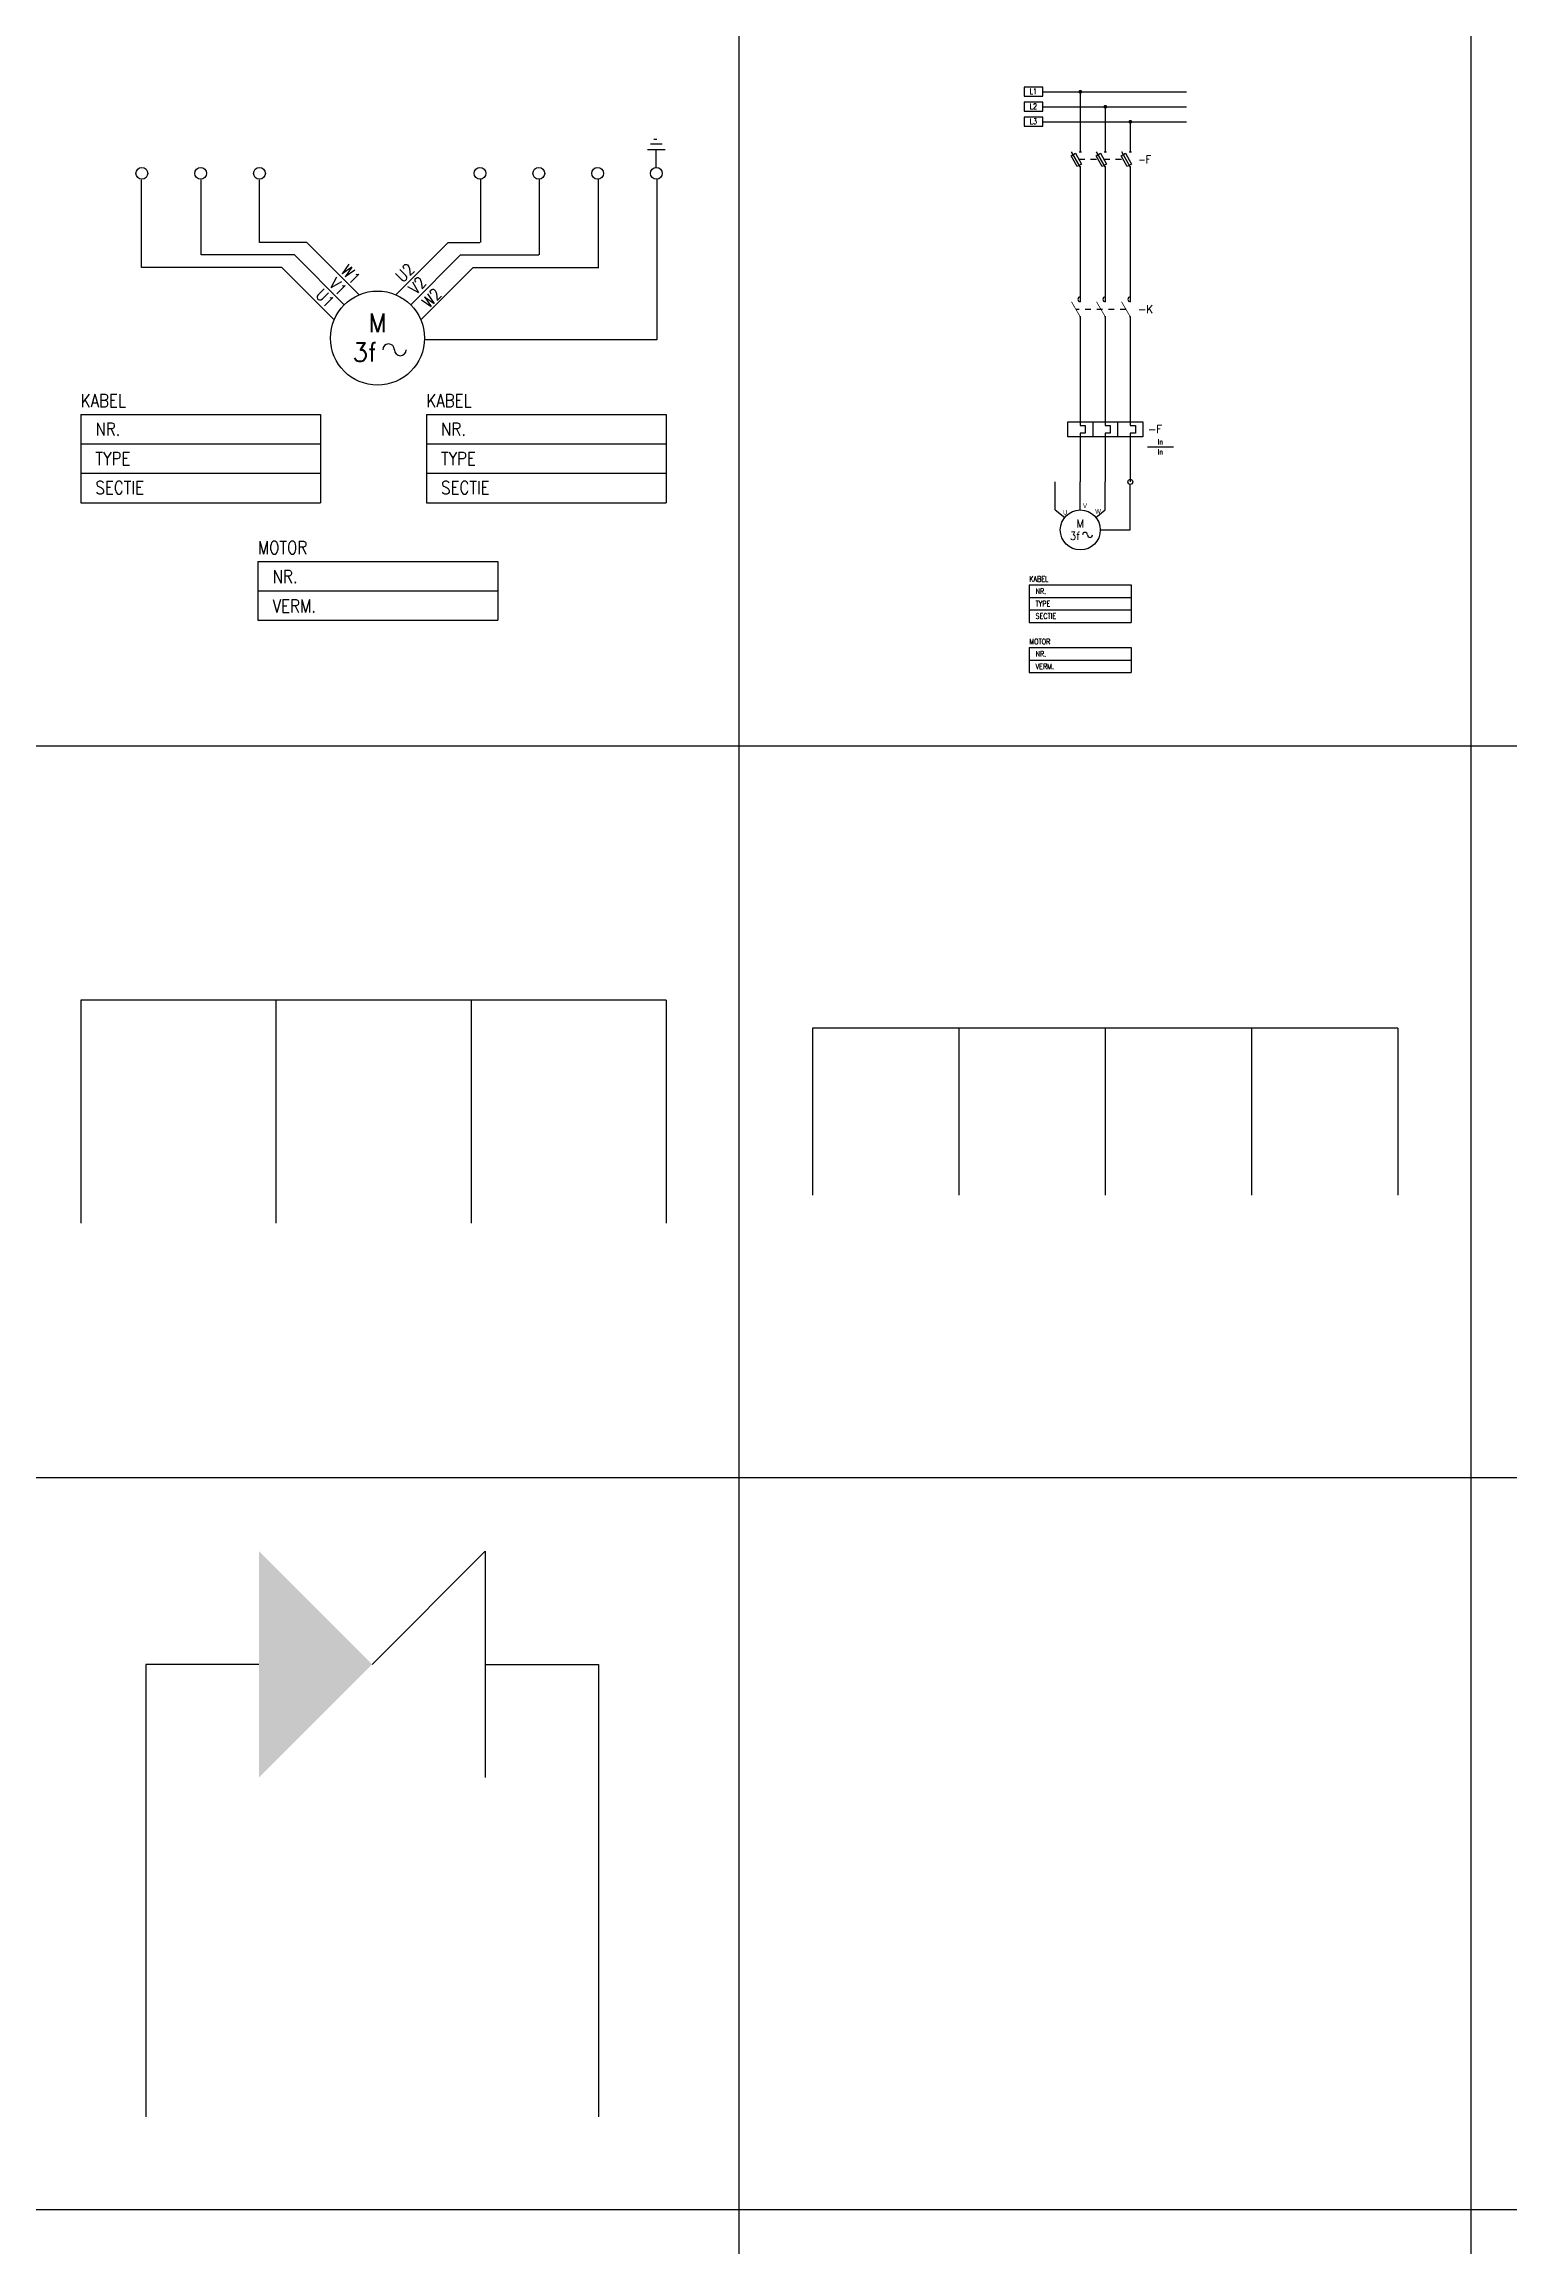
# Model space of a CAD drawing. Extents: x -6 to 410, y -3 to 290.
# Drawn here: x 50.62 to 75.64, y 109.37 to 146.99 of the extents above; entities that cross this region are included whole.
import ezdxf
from ezdxf.enums import TextEntityAlignment as Align

# ---------------------------------------------------------------- set-up
doc = ezdxf.new("R2010")
doc.units = 0
doc.linetypes.add('DASHED', pattern=[18.75, 12.5, -6.25])
doc.linetypes.add('HIDDEN', pattern=[0.375, 0.25, -0.125])
doc.layers.get('0').update_dxf_attribs({"linetype": 'CONTINUOUS'})
for name, color, linetype in [('1', 7, 'CONTINUOUS'), ('10', 1, 'DASHED'), ('11', 3, 'DASHED'), ('12', 2, 'DASHED'), ('3', 4, 'CONTINUOUS'), ('C', 7, 'CONTINUOUS'), ('GRID', 9, 'CONTINUOUS'), ('SYMB', 7, 'CONTINUOUS')]:
    doc.layers.add(name, color=color, linetype=linetype)
doc.styles.add('DINY', font='SIMPLEX', dxfattribs={"width": 0.95})
doc.styles.add('ROMANS', font='ROMANS', dxfattribs={"width": 0.85})

# ---------------------------------------------------------------- blocks, each defined once
blk = doc.blocks.new('MOT2SNC')
at = {"layer": '1'}
for p, q in [((-20.34, -38), (20.44, -38)), ((-20.34, -38), (-20.34, -48)), ((20.44, -38), (20.44, -48)), ((-20.34, -43), (20.44, -43)), ((-20.34, -48), (20.44, -48))]:
    blk.add_line(p, q, dxfattribs=at)
for centre, start, end in [((1.88, -2), 0, 180), ((3.88, -2), 180, 0)]:
    blk.add_arc(centre, 1, start, end, dxfattribs=at)
at = {"layer": '3'}
blk.add_circle((0, 0), 8, dxfattribs=at)
at = {"layer": '1', "style": 'DINY', "width": 0.95}
blk.add_text('M', height=3.2, dxfattribs=at).set_placement((0, 1), align=Align.CENTER)
at = {"layer": '1'}
for s, height, style, width, p in [('3f', 3.2, 'DINY', 0.95, (-4.22, -4)), ('MOTOR', 2.2, 'ROMANS', 0.85, (-20.35, -36.73)), ('NR.', 2.2, 'ROMANS', 0.85, (-17.84, -41.66)), ('VERM.', 2.2, 'ROMANS', 0.85, (-17.84, -46.67))]:
    blk.add_text(s, height=height, dxfattribs=dict(at, style=style, width=width)).set_placement(p)
at = {"layer": '1', "style": 'ROMANS', "width": 0.85}
for tag, p in [('VERBR_NR', (-2.33, -41.81)), ('VERMOGEN', (0.98, -46.64))]:
    blk.add_attdef(tag, p, '', height=2.2, dxfattribs=at)
blk = doc.blocks.new('MOT2SNL')
at = {"layer": '1'}
for p, q in [((-40.11, 12.02), (-40.11, 26.91)), ((-30.01, 14.14), (-30.01, 26.91)), ((-20.05, 16.26), (-20.05, 26.91)), ((-12.02, 16.26), (-20.05, 16.26)), ((-3.12, 7.37), (-12.02, 16.26)), ((-16.26, 12.02), (-40.11, 12.02)), ((-14.14, 14.14), (-30.01, 14.14)), ((-7.37, 3.12), (-16.26, 12.02)), ((-5.66, 5.66), (-14.14, 14.14)), ((-50.46, -13), (-9.68, -13)), ((-50.46, -13), (-50.46, -28)), ((-9.68, -13), (-9.68, -28)), ((-50.46, -18), (-9.68, -18)), ((-50.46, -23), (-9.68, -23)), ((-50.46, -28), (-9.68, -28))]:
    blk.add_line(p, q, dxfattribs=at)
for centre in [(-40.07, 28.01), (-30.07, 28.01), (-20.07, 28.01)]:
    blk.add_circle(centre, 1, dxfattribs=at)
at = {"layer": '1', "style": 'ROMANS', "width": 0.85}
for s, p in [('W1', (-6.38, 11.27)), ('U1', (-10.7, 7.18)), ('V1', (-8.41, 9.01))]:
    blk.add_text(s, height=2, rotation=315, dxfattribs=at).set_placement(p)
for s, p in [('KABEL', (-50.47, -11.73)), ('NR.', (-47.96, -16.6)), ('TYPE', (-47.96, -21.59)), ('SECTIE', (-47.96, -26.53))]:
    blk.add_text(s, height=2.2, dxfattribs=at).set_placement(p)
for tag, p in [('KABELNR', (-34.69, -16.8)), ('TYPE', (-34.89, -21.8)), ('SECTIE', (-34.89, -26.55))]:
    blk.add_attdef(tag, p, '', height=2.2, dxfattribs=at)
at = {"layer": '10', "style": 'ROMANS', "width": 0.85}
blk.add_attdef('MATCODE', text='', height=2.2, dxfattribs=at).set_placement((-42.15, 28.87), align=Align.RIGHT)
for tag, p in [('T1', (-38.37, 29.05)), ('T2', (-28.47, 28.83)), ('T3', (-18.57, 28.83))]:
    blk.add_attdef(tag, p, '', height=2.2, dxfattribs=at)
blk = doc.blocks.new('MOT2SNR')
at = {"layer": '1'}
for p, q in [((46.98, 33.8), (47.51, 33.8)), ((48.91, 32.03), (45.91, 32.03)), ((46.41, 33.03), (48.41, 33.03)), ((47.41, 29.03), (47.41, 32.03)), ((17.5, 27.01), (17.5, 16.25)), ((27.5, 27.01), (27.5, 14.14)), ((37.5, 27.01), (37.5, 11.9)), ((47.5, 27.01), (47.5, -0.32)), ((3.12, 7.37), (12.02, 16.26)), ((12.02, 16.26), (17.43, 16.26)), ((5.66, 5.66), (14.14, 14.14)), ((7.37, 3.12), (16.26, 12.02)), ((14.14, 14.14), (27.43, 14.14)), ((16.26, 12.02), (37.43, 12.02)), ((47.5, -0.32), (8.15, -0.32)), ((8.31, -13), (8.31, -28)), ((8.31, -13), (49.08, -13)), ((49.08, -13), (49.08, -28)), ((8.31, -18), (49.08, -18)), ((8.31, -23), (49.08, -23)), ((8.31, -28), (49.08, -28))]:
    blk.add_line(p, q, dxfattribs=at)
for centre in [(17.43, 28.01), (27.43, 28.01), (37.43, 28.01), (47.43, 28.01)]:
    blk.add_circle(centre, 1, dxfattribs=at)
at = {"layer": '1', "style": 'ROMANS', "width": 0.85}
for s, p in [('U2', (4.29, 9.33)), ('V2', (6.49, 7.29)), ('W2', (8.78, 5))]:
    blk.add_text(s, height=2, rotation=45, dxfattribs=at).set_placement(p)
for s, p in [('KABEL', (8.3, -11.73)), ('NR.', (10.81, -16.6)), ('TYPE', (10.81, -21.59)), ('SECTIE', (10.81, -26.53))]:
    blk.add_text(s, height=2.2, dxfattribs=at).set_placement(p)
for tag, p in [('KABELNR', (23.47, -16.8)), ('TYPE', (24.09, -21.8)), ('SECTIE', (23.88, -26.55))]:
    blk.add_attdef(tag, p, '', height=2.2, dxfattribs=at)
at = {"layer": '10', "style": 'ROMANS', "width": 0.85}
for tag, p in [('T1', (19.24, 28.83)), ('T2', (28.97, 28.83)), ('T3', (39.05, 28.83)), ('T4', (49.49, 28.83))]:
    blk.add_attdef(tag, p, '', height=2.2, dxfattribs=at)
blk = doc.blocks.new('MOTOR2SN')
for name in ['MOT2SNR', 'MOT2SNL', 'MOT2SNC']:
    blk.add_blockref(name, (0, 0))
at = {"flags": 1}
blk.add_attdef('SYMBTYPE', (0, 0), '', height=0.2, dxfattribs=at)
blk = doc.blocks.new('DOP')
at = {"layer": '1', "const_width": 0.7}
blk.add_lwpolyline([(-0.4, 0, 1), (0.4, 0, 1)], format="xyb", close=True, dxfattribs=at)
at = {"flags": 1}
blk.add_attdef('SYMBTYPE', (0, 0), '', height=0.2, dxfattribs=at)
blk = doc.blocks.new('MOTOR')
at = {"layer": '1'}
for p, q in [((-30, -11.2), (-30, 0)), ((-20, -11.2), (-20, 0)), ((-10, -11.2), (-10, 0)), ((0, -19.2), (0, -1)), ((-30, -11.2), (-26.25, -14.2)), ((-13.75, -14.2), (-10, -11.2)), ((-12, -19.2), (0, -19.2)), ((-40.39, -41.2), (0.39, -41.2)), ((-40.39, -41.2), (-40.39, -56.2)), ((0.39, -41.2), (0.39, -56.2)), ((-40.39, -46.2), (0.39, -46.2)), ((-40.39, -51.2), (0.39, -51.2)), ((-40.39, -56.2), (0.39, -56.2)), ((-40.39, -66.2), (0.39, -66.2)), ((-40.39, -66.2), (-40.39, -76.2)), ((0.39, -66.2), (0.39, -76.2)), ((-40.39, -71.2), (0.39, -71.2)), ((-40.39, -76.2), (0.39, -76.2))]:
    blk.add_line(p, q, dxfattribs=at)
blk.add_circle((0, 0), 1, dxfattribs=at)
for centre, start, end in [((-18.12, -21.2), 0, 180), ((-16.12, -21.2), 180, 0)]:
    blk.add_arc(centre, 1, start, end, dxfattribs=at)
at = {"layer": '3'}
blk.add_circle((-20, -19.2), 8, dxfattribs=at)
at = {"flags": 1}
blk.add_attdef('SYMBTYPE', (-10.02, 0.97), '', height=0.2, dxfattribs=at)
at = {"layer": '1', "width": 0.85}
for s, p in [('V', (-18.95, -10.41)), ('U', (-26.89, -13.04)), ('W', (-14.05, -12.68))]:
    blk.add_text(s, height=1.8, dxfattribs=at).set_placement(p)
at = {"layer": '1', "style": 'DINY', "width": 0.95}
blk.add_text('M', height=3.2, dxfattribs=at).set_placement((-20, -18.2), align=Align.CENTER)
at = {"layer": '1'}
for s, height, style, width, p in [('3f', 3.2, 'DINY', 0.95, (-24.22, -23.2)), ('KABEL', 2.2, 'ROMANS', 0.85, (-40.4, -39.93)), ('NR.', 2.2, 'ROMANS', 0.85, (-37.89, -44.8)), ('TYPE', 2.2, 'ROMANS', 0.85, (-37.89, -49.79)), ('SECTIE', 2.2, 'ROMANS', 0.85, (-37.89, -54.73)), ('MOTOR', 2.2, 'ROMANS', 0.85, (-40.4, -64.93)), ('NR.', 2.2, 'ROMANS', 0.85, (-37.89, -69.86)), ('VERM.', 2.2, 'ROMANS', 0.85, (-37.89, -74.87))]:
    blk.add_text(s, height=height, dxfattribs=dict(at, style=style, width=width)).set_placement(p)
at = {"layer": '1', "width": 0.85}
for tag, p in [('KABELNR', (-12.11, -44.89)), ('SECTIE', (-12.11, -54.89)), ('TYPE', (-12.11, -49.89)), ('VERBR_NR', (-12.11, -69.89)), ('VERMOGEN', (-12.11, -74.89))]:
    blk.add_attdef(tag, text='', height=2.2, dxfattribs=at).set_placement(p, align=Align.CENTER)
at = {"layer": '10', "width": 0.85}
blk.add_attdef('T1', (1.52, 1.08), '', height=2.2, dxfattribs=at)
blk = doc.blocks.new('THERMIEK')
at = {"layer": '1'}
for p, q in [((-25, 6), (5, 6)), ((-25, 0), (-25, 6)), ((5, 0), (-25, 0)), ((-20, 6), (-20, 4.5)), ((-20, 4.5), (-18, 4.5)), ((-18, 1.5), (-20, 1.5)), ((-20, 1.5), (-20, 0)), ((-18, 4.5), (-18, 1.5)), ((-15, 6), (-15, 0)), ((-10, 6), (-10, 4.5)), ((-10, 4.5), (-8, 4.5)), ((-8, 1.5), (-10, 1.5)), ((-10, 1.5), (-10, 0)), ((-8, 4.5), (-8, 1.5)), ((-5, 0), (-5, 6)), ((0, 6), (0, 4.5)), ((0, 4.5), (2, 4.5)), ((2, 1.5), (0, 1.5)), ((0, 1.5), (0, 0)), ((2, 4.5), (2, 1.5)), ((5, 6), (5, 0)), ((6.8, -4), (17.2, -4))]:
    blk.add_line(p, q, dxfattribs=at)
at = {"layer": 'C', "color": 1}
blk.add_point((-20, 6), dxfattribs=at)
at = {"layer": 'C', "color": 2}
blk.add_point((-20, 0), dxfattribs=at)
at = {"layer": 'C', "color": 3}
blk.add_point((-10, 6), dxfattribs=at)
at = {"layer": 'C', "color": 4}
blk.add_point((-10, 0), dxfattribs=at)
at = {"layer": 'C', "color": 5}
blk.add_point((0, 6), dxfattribs=at)
at = {"layer": 'C', "color": 6}
blk.add_point((0, 0), dxfattribs=at)
at = {"flags": 1}
blk.add_attdef('SYMBTYPE', (0, 0), '', height=0.2, dxfattribs=at)
at = {"layer": '1', "style": 'ROMANS', "width": 0.85}
for tag, p in [('NOMINALESTROOM', (12, -2)), ('INSTELBEREIK', (12, -6))]:
    blk.add_attdef(tag, text='', height=2.2, dxfattribs=at).set_placement(p, align=Align.MIDDLE)
at = {"layer": '10', "style": 'DINY', "width": 0.95}
for tag, p in [('T6', (-22, 7)), ('T5', (-12, 7)), ('T4', (-2, 7)), ('T3', (-22, -3)), ('T2', (-12, -3)), ('T1', (-2, -3))]:
    blk.add_attdef(tag, text='', height=2.2, dxfattribs=at).set_placement(p, align=Align.RIGHT)
at = {"layer": '11', "style": 'ROMANS', "width": 0.85}
blk.add_attdef('LOCCODE', (7.4, 6.74), '', height=3.2, dxfattribs=at)
at = {"layer": '12', "style": 'DINY', "width": 0.95}
blk.add_attdef('MATCODE', (7, 1.5), '', height=3.2, dxfattribs=at)
blk = doc.blocks.new('KONT3')
at = {"layer": '1', "linetype": 'HIDDEN'}
blk.add_line((-1.73, 3), (-21.73, 3), dxfattribs=at)
at = {"layer": '1', "const_width": 0.3}
for points in [[(-20, 0), (-23.51, 6.02)], [(-10, 0), (-13.51, 6.02)], [(0, 0), (-3.51, 6.02)]]:
    blk.add_lwpolyline(points, dxfattribs=at)
at = {"layer": '1'}
for centre in [(-20, 7), (-10, 7), (0, 7)]:
    blk.add_arc(centre, 1, 90, 270, dxfattribs=at)
at = {"layer": 'C', "color": 1}
blk.add_point((-20, 8), dxfattribs=at)
at = {"layer": 'C', "color": 2}
blk.add_point((-20, 0), dxfattribs=at)
at = {"layer": 'C', "color": 3}
blk.add_point((-10, 8), dxfattribs=at)
at = {"layer": 'C', "color": 4}
blk.add_point((-10, 0), dxfattribs=at)
at = {"layer": 'C', "color": 5}
blk.add_point((0, 8), dxfattribs=at)
at = {"layer": 'C', "color": 6}
blk.add_point((0, 0), dxfattribs=at)
at = {"flags": 1}
blk.add_attdef('SYMBTYPE', (0, 0), '', height=0.2, dxfattribs=at)
at = {"layer": '10', "style": 'DINY', "width": 0.95}
for tag, p in [('T6', (-22, 7)), ('T5', (-12, 7)), ('T4', (-2, 7)), ('T3', (-22, -3)), ('T2', (-12, -3)), ('T1', (-2, -3))]:
    blk.add_attdef(tag, text='', height=2.2, dxfattribs=at).set_placement(p, align=Align.RIGHT)
at = {"layer": '11', "style": 'ROMANS', "width": 0.85}
blk.add_attdef('LOCCODE', (3.66, 6.75), '', height=3.2, dxfattribs=at)
at = {"layer": '12', "style": 'DINY', "width": 0.95}
blk.add_attdef('MATCODE', (3, 1.5), '', height=3.2, dxfattribs=at)
blk = doc.blocks.new('SCHZEK3')
at = {"layer": '1'}
for p, q in [((-23.71, 4.42), (-21.98, 5.42)), ((-21.21, 0.09), (-23.71, 4.42)), ((-20, 0), (-23.46, 6)), ((-21.98, 5.42), (-19.48, 1.09)), ((-19.48, 1.09), (-21.21, 0.09)), ((-20.5, 6), (-19.5, 6)), ((-13.71, 4.42), (-11.98, 5.42)), ((-11.21, 0.09), (-13.71, 4.42)), ((-10, 0), (-13.46, 6)), ((-11.98, 5.42), (-9.48, 1.09)), ((-9.48, 1.09), (-11.21, 0.09)), ((-10.5, 6), (-9.5, 6)), ((-3.71, 4.42), (-1.98, 5.42)), ((-1.21, 0.09), (-3.71, 4.42)), ((0, 0), (-3.46, 6)), ((-1.98, 5.42), (0.52, 1.09)), ((0.52, 1.09), (-1.21, 0.09)), ((-0.5, 6), (0.5, 6))]:
    blk.add_line(p, q, dxfattribs=at)
at = {"layer": '1', "linetype": 'HIDDEN'}
for p, q in [((-20.58, 3), (-12.89, 3)), ((-10.58, 3), (-2.89, 3))]:
    blk.add_line(p, q, dxfattribs=at)
at = {"layer": 'C', "color": 1}
blk.add_point((-20, 6), dxfattribs=at)
at = {"layer": 'C', "color": 2}
blk.add_point((-20, 0), dxfattribs=at)
at = {"layer": 'C', "color": 3}
blk.add_point((-10, 6), dxfattribs=at)
at = {"layer": 'C', "color": 4}
blk.add_point((-10, 0), dxfattribs=at)
at = {"layer": 'C', "color": 5}
blk.add_point((0, 6), dxfattribs=at)
at = {"layer": 'C', "color": 6}
blk.add_point((0, 0), dxfattribs=at)
at = {"flags": 1}
blk.add_attdef('SYMBTYPE', (0, 0), '', height=0.2, dxfattribs=at)
at = {"layer": '1', "style": 'DINY', "width": 0.95}
blk.add_attdef('ZEKVAL', (3, -3), '', height=2.2, dxfattribs=at)
at = {"layer": '11', "style": 'ROMANS', "width": 0.85}
blk.add_attdef('LOCCODE', (3.41, 6.57), '', height=3.2, dxfattribs=at)
at = {"layer": '12', "style": 'ROMANS', "width": 0.85}
blk.add_attdef('MATCODE', (3.16, 1.33), '', height=3.2, dxfattribs=at)
blk = doc.blocks.new('POT')
at = {"layer": '1'}
for p, q in [((0.03, 1.85), (-7.5, 1.85)), ((-7.5, 1.85), (-7.5, -1.81)), ((0, -1.81), (0, 1.85)), ((-7.5, -1.81), (0.03, -1.81))]:
    blk.add_line(p, q, dxfattribs=at)
at = {"flags": 1}
blk.add_attdef('SYMBTYPE', (0, 0), '', height=0.2, dxfattribs=at)
at = {"layer": '1', "style": 'ROMANS', "width": 0.85}
blk.add_attdef('POTVAL', text='', height=2.2, dxfattribs=at).set_placement((-3.77, -0.93), align=Align.CENTER)
blk = doc.blocks.new('MADK')
at = {"layer": '1'}
for p, q in [((-15, 0), (42.5, 0)), ((0, 0), (0, -24)), ((-15, -6), (42.5, -6)), ((10, -6), (10, -24)), ((-15, -12), (42.5, -12)), ((20, -12), (20, -24)), ((0, -30), (0, -84)), ((10, -30), (10, -84)), ((20, -30), (20, -84)), ((0, -90), (0, -132)), ((10, -90), (10, -132)), ((20, -90), (20, -132)), ((0, -138), (0, -156)), ((10, -138), (10, -156)), ((20, -138), (20, -156))]:
    blk.add_line(p, q, dxfattribs=at)
for name, p, values in [('POT', (-15, 0), {'POTVAL': 'L1'}), ('POT', (-15, -6), {'POTVAL': 'L2'}), ('POT', (-15, -12), {'POTVAL': 'L3'}), ('SCHZEK3', (20, -30), {'MATCODE': '-F'}), ('KONT3', (20, -90), {'MATCODE': '-K'}), ('THERMIEK', (20, -138), {'MATCODE': '-F', 'NOMINALESTROOM': 'In', 'INSTELBEREIK': 'In'})]:
    blk.add_blockref(name, p, dxfattribs=at).add_auto_attribs(values)
for name, p in [('DOP', (0, 0)), ('DOP', (10, -6)), ('DOP', (20, -12)), ('MOTOR', (20, -156))]:
    blk.add_blockref(name, p, dxfattribs=at)
at = {"flags": 1}
blk.add_attdef('SYMBTYPE', (0, 0), '', height=0.2, dxfattribs=at)
blk = doc.blocks.new('LSTK4')
at = {"layer": '1'}
for p, q in [((-21, 8), (-21, 0)), ((-14, 8), (-14, 0)), ((-7, 8), (-7, 0)), ((0, 8), (0, 0))]:
    blk.add_line(p, q, dxfattribs=at)
at = {"layer": '3'}
blk.add_line((0, 8), (-21, 8), dxfattribs=at)
at = {"flags": 1}
blk.add_attdef('SYMBTYPE', (0, 0), '', height=0.2, dxfattribs=at)
at = {"layer": '10', "width": 0.85}
for tag, p in [('NR1', (-19.738, 1.745)), ('NR2', (-12.491, 1.745)), ('NR3', (-5.816, 1.978)), ('NR4', (1.24, 1.745))]:
    blk.add_attdef(tag, text='', height=2.2, rotation=270, dxfattribs=at).set_placement(p, align=Align.RIGHT)
blk = doc.blocks.new('LSTK5')
at = {"layer": '1'}
for p, q in [((-28, 8), (-28, 0)), ((-21, 8), (-21, 0)), ((-14, 8), (-14, 0)), ((-7, 8), (-7, 0)), ((0, 8), (0, 0))]:
    blk.add_line(p, q, dxfattribs=at)
at = {"layer": '3'}
blk.add_line((0, 8), (-28, 8), dxfattribs=at)
at = {"flags": 1}
blk.add_attdef('SYMBTYPE', (0, 0), '', height=0.2, dxfattribs=at)
at = {"layer": '10', "width": 0.85}
for tag, p in [('NR1', (-26.79, 1.75)), ('NR2', (-19.74, 1.75)), ('NR3', (-12.49, 1.75)), ('NR4', (-5.82, 1.98)), ('NR5', (1.24, 1.75))]:
    blk.add_attdef(tag, text='', height=2.2, rotation=270, dxfattribs=at).set_placement(p, align=Align.RIGHT)
blk = doc.blocks.new('LSTZEN')
at = {"layer": '1'}
for p, q in [((-5.055, 10.409), (-2.555, 12.909)), ((-5.055, 10.409), (-2.555, 12.909)), ((-5.055, 10.409), (-2.555, 12.909)), ((-5.055, 10.409), (-2.555, 12.909)), ((-2.555, 12.909), (-2.555, 7.909)), ((-2.555, 12.909), (-2.555, 7.909)), ((-2.555, 12.909), (-2.555, 7.909)), ((-2.555, 12.909), (-2.555, 7.909)), ((-10.055, 10.409), (-10.055, 0.409)), ((-10.055, 10.409), (-10.055, 0.409)), ((-10.055, 10.409), (-10.055, 0.409)), ((-10.055, 10.409), (-10.055, 0.409)), ((-7.555, 10.409), (-10.055, 10.409)), ((-7.555, 10.409), (-10.055, 10.409)), ((-7.555, 10.409), (-10.055, 10.409)), ((-7.555, 10.409), (-10.055, 10.409)), ((-2.555, 10.409), (-0.055, 10.409)), ((-2.555, 10.409), (-0.055, 10.409)), ((-2.555, 10.409), (-0.055, 10.409)), ((-2.555, 10.409), (-0.055, 10.409)), ((-0.055, 10.409), (-0.055, 0.409)), ((-0.055, 10.409), (-0.055, 0.409)), ((-0.055, 10.409), (-0.055, 0.409)), ((-0.055, 10.409), (-0.055, 0.409))]:
    blk.add_line(p, q, dxfattribs=at)
blk.add_solid([(-7.555, 12.909), (-7.555, 7.909), (-5.055, 10.409)], dxfattribs=at)
blk.add_solid([(-7.555, 12.909), (-7.555, 7.909), (-5.055, 10.409)], dxfattribs=at)
blk.add_solid([(-7.555, 12.909), (-7.555, 7.909), (-5.055, 10.409)], dxfattribs=at)
blk.add_solid([(-7.555, 12.909), (-7.555, 7.909), (-5.055, 10.409)], dxfattribs=at)
at = {"flags": 1}
blk.add_attdef('SYMBTYPE', (0, 0), '', height=0.2, dxfattribs=at)

msp = doc.modelspace()

# ---------------------------------------------------------------- linework, layer by layer
at = {"layer": 'GRID', "linetype": 'CONTINUOUS'}
for p, q in [((62.497, 72.499), (62.497, 284.999)), ((74.997, 72.499), (74.997, 284.999)), ((-0.003, 134.999), (187.497, 134.999)), ((-0.003, 122.499), (187.497, 122.499)), ((-0.003, 109.999), (187.497, 109.999))]:
    msp.add_line(p, q, dxfattribs=at)

# ---------------------------------------------------------------- block references
at = {"layer": 'SYMB'}
for name, p, xscale, yscale, zscale in [('MADK', (68.323, 146.171), 0.042722155417037, 0.042722155417037, 0.042722155417037), ('MOTOR2SN', (56.319, 141.964), 0.10044293261845, 0.10044293261845, 0.10044293261845), ('LSTK4', (61.25, 126.845), 0.4761904761904761, 0.4761904761904761, 0.4761904761904761), ('LSTK5', (73.749, 127.321), 0.357066585310401, 0.357066585310401, 0.357066585310401), ('LSTZEN', (60.134, 111.263), 0.7728894511374108, 0.7728894511374108, 0.7728894511374108)]:
    msp.add_blockref(name, p, dxfattribs=dict(at, xscale=xscale, yscale=yscale, zscale=zscale))

doc.saveas('drawing.dxf')
